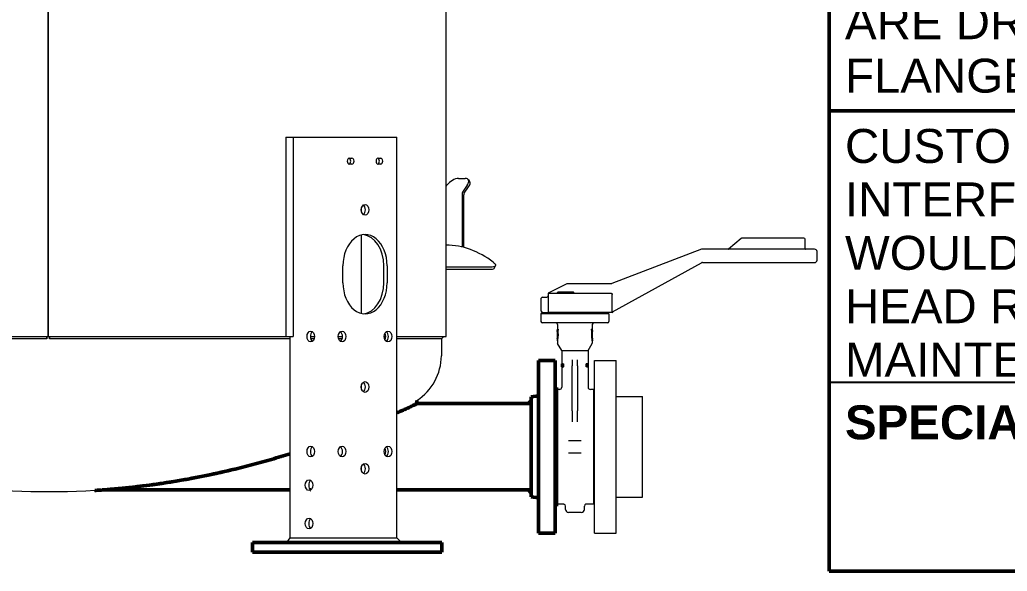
# Model space of a CAD drawing. Header units: inches. Extents: x 17 to 469, y 7 to 301.
# Drawn here: x 358.5 to 410, y 38.5 to 67.3 of the extents above; entities that cross this region are included whole.
import ezdxf
from ezdxf.enums import TextEntityAlignment as Align

# ---------------------------------------------------------------- set-up
doc = ezdxf.new("R2010")
doc.units = ezdxf.units.IN
doc.header["$LTSCALE"] = 14
doc.header["$MEASUREMENT"] = 0
doc.layers.get('0').update_dxf_attribs({"lineweight": 25})
for name, color, linetype, lineweight in [('Dimension (ANSI)', 7, 'Continuous', 25), ('Sketch Geometry (ANSI)', 7, 'Continuous', 25), ('Sketch Geometry(MEMCOR)', 7, 'Continuous', 50), ('Symbols(MEMCOR)', 7, 'Continuous', 25), ('Visible (ANSI)', 7, 'Continuous', 50)]:
    doc.layers.add(name, color=color, linetype=linetype, lineweight=lineweight)
doc.styles.add('MEMCOR', font='arial.ttf')
doc.styles.add('MEMCOR Medium', font='arial.ttf')
doc.styles.get("Standard").update_dxf_attribs({"font": 'arial.ttf'})
doc.dimstyles.new('Default (ANSI)', dxfattribs={"dimscale": 14, "dimtxt": 0.15, "dimasz": 0.098425, "dimexe": 0.125, "dimexo": 0.0625, "dimgap": 0.031496, "dimtad": 0, "dimtih": 1, "dimtoh": 1, "dimdec": 4, "dimrnd": 1e-08, "dimzin": 3, "dimdsep": 46, "dimlunit": 5, "dimtxsty": 'MEMCOR Medium', "dimcen": 0.09, "dimdle": 0.393701, "dimclrd": 256, "dimclre": 256, "dimclrt": 256, "dimadec": 0, "dimazin": 1, "dimtfac": 0.8, "dimtofl": 0, "dimtmove": 0, "dimatfit": 3, "dimfxl": 1, "dimfrac": 1, "dimtolj": 1, "dimtzin": 4, "dimlwd": -1, "dimlwe": -1, "dimarcsym": 0})

# ---------------------------------------------------------------- blocks, each defined once
blk = doc.blocks.new('NOTES')
at = {"layer": 'Sketch Geometry (ANSI)'}
blk.add_line((-2.075, -1.21), (2.075, -1.21), dxfattribs=at)
at = {"layer": 'Sketch Geometry(MEMCOR)'}
for p, q in [((-2.075, -1.85), (-2.075, 1.85)), ((-2.075, -0.29), (2.075, -0.29)), ((2.075, -1.85), (-2.075, -1.85))]:
    blk.add_line(p, q, dxfattribs=at)
at = {"layer": 'Symbols(MEMCOR)', "color": 7, "char_height": 0.114972, "attachment_point": 1, "line_spacing_factor": 0.944221, "style": 'MEMCOR'}
for s, insert, width in [('\\fArial|b0|i0;INFLUENT, EFFLUENT, & DRAIN CONNECTIONS ARE DRILLED FOR METRIC AND IMPERIAL FLANGE BOLT PATTERNS', (-2.0218, 0.248), 3.923818), ('\\fArial|b0|i0;CUSTOMER IS TO CONFIRM THERE ARE NO INTERFERENCES IN THE FILTER ROOM THAT WOULD INHIBIT THE ROTATIONAL SWING OF THE HEAD REQUIRED FOR GENERAL FILTER MAINTENANCE', (-2.0218, -0.352), 4.083133)]:
    blk.add_mtext(s, dxfattribs=dict(at, insert=insert, width=width))
at = {"layer": 'Symbols(MEMCOR)', "color": 7, "insert": (-2.0218, -1.288), "char_height": 0.114972, "attachment_point": 1, "style": 'MEMCOR'}
blk.add_mtext('\\fArial|b1|i0;{\\H0.1150;SPECIAL NOTES:}', dxfattribs=at)
at = {"layer": 'Symbols(MEMCOR)', "color": 7, "lineweight": 30, "flags": 63}
for tag, p in [('@Special_Notes', (-2.0218, -1.4827)), ('@Special_Notes1', (-2.0218, -1.6773))]:
    blk.add_attdef(tag, text='', height=0.115, dxfattribs=at).set_placement(p, align=Align.TOP_LEFT)
blk = doc.blocks.new('*D28')
at = {"layer": 'Defpoints', "color": 0, "transparency": 16777216}
for p in [(297.357, 132.024), (359.397, 132.024), (339.738, 39.509)]:
    blk.add_point(p, dxfattribs=at)
at = {"layer": 'Dimension (ANSI)', "transparency": 16777216}
for p, q in [((358.522, 132.024), (295.607, 132.024)), ((297.357, 130.646), (297.357, 97.371)), ((297.357, 40.887), (297.357, 83.053)), ((338.863, 39.509), (295.607, 39.509))]:
    blk.add_line(p, q, dxfattribs=at)
for points in [[(297.127, 130.646), (297.587, 130.646), (297.357, 132.024)], [(297.127, 40.887), (297.587, 40.887), (297.357, 39.509)]]:
    blk.add_solid(points, dxfattribs=at)
at = {"layer": 'Dimension (ANSI)', "transparency": 16777216, "char_height": 2.1, "attachment_point": 5, "style": 'MEMCOR Medium'}
for s, insert in [('\\A1; \\fArial|b0|i0;92{\\H0.8x;\\S1#2;} in', (297.357, 92.358)), ('\\A1;[2349.9 mm]{\\P\\fArial|b0|i0;SHIPPING HEIGHT\\P\\fArial|b0|i0;REF.}', (297.357, 85.199))]:
    blk.add_mtext(s, dxfattribs=dict(at, insert=insert))

msp = doc.modelspace()

# ---------------------------------------------------------------- linework, layer by layer
at = {"layer": 'Visible (ANSI)', "linetype": 'Continuous', "lineweight": 18}
for p, q in [((359.970446, 115.759211), (359.970446, 50.759211)), ((359.970451, 50.759211), (359.970451, 115.759211)), ((359.974062, 115.759211), (359.974062, 50.759211)), ((359.974067, 50.759211), (359.974067, 115.759211)), ((380.722718, 50.759211), (380.722718, 103.009211)), ((372.371526, 61.159211), (372.747859, 61.159211)), ((372.371526, 61.159211), (372.371526, 50.759211)), ((372.747859, 61.159211), (374.062066, 61.159211)), ((372.747859, 61.159211), (372.747859, 50.759211)), ((374.062066, 61.159211), (375.037874, 61.159211)), ((375.037874, 61.159211), (377.951153, 61.159211)), ((377.951153, 61.159211), (378.15325, 61.159211)), ((378.15325, 40.259211), (378.15325, 61.159211)), ((375.677805, 60.064211), (375.812155, 60.064211)), ((375.812155, 59.754211), (375.677805, 59.754211)), ((377.176872, 60.064211), (377.311222, 60.064211)), ((377.311222, 59.754211), (377.176872, 59.754211)), ((381.369548, 59.00584), (381.723101, 59.00584)), ((381.88135, 58.940961), (381.94635, 58.849038)), ((380.722718, 58.591085), (380.765995, 58.652286)), ((381.826655, 58.652286), (381.603411, 58.336572)), ((381.668411, 58.244649), (381.891655, 58.560362)), ((381.549564, 58.152725), (381.549564, 55.456238)), ((381.641487, 55.456238), (381.641487, 58.152725)), ((376.306379, 57.28197), (376.306379, 57.456452)), ((376.306379, 51.961072), (376.306379, 56.05735)), ((396.104408, 55.878048), (395.441455, 55.321765)), ((399.375879, 55.892085), (396.142975, 55.892085)), ((399.435879, 55.337085), (399.435879, 55.832085)), ((394.039382, 55.308896), (389.357375, 53.525274)), ((399.935879, 55.317085), (394.083882, 55.317085)), ((400.060879, 54.742085), (400.060879, 55.192085)), ((389.388741, 52.046174), (394.032737, 54.6016)), ((394.092999, 54.617085), (399.935879, 54.617085)), ((375.341929, 53.569211), (375.341929, 54.449211)), ((377.470321, 53.569211), (377.470321, 54.449211)), ((377.647098, 54.449211), (377.647098, 53.569211)), ((383.130638, 54.386427), (380.722718, 54.386427)), ((380.722718, 54.276528), (383.081534, 54.276528)), ((383.23879, 54.338831), (383.2879, 54.448744)), ((386.073674, 53.035983), (386.062369, 53.030331)), ((386.093393, 53.045843), (386.073674, 53.035983)), ((386.107433, 53.052863), (386.093393, 53.045843)), ((386.979079, 53.488685), (386.107433, 53.052863)), ((386.534331, 53.027085), (386.534331, 53.057085)), ((386.858327, 53.067085), (386.544331, 53.067085)), ((386.865503, 53.067085), (386.858327, 53.067085)), ((387.204436, 53.067085), (386.865503, 53.067085)), ((386.868327, 53.027085), (386.868327, 53.057085)), ((387.009485, 53.503889), (386.979079, 53.488685)), ((389.312875, 53.517085), (387.065387, 53.517085)), ((387.217261, 53.067085), (387.204436, 53.067085)), ((387.367535, 53.067085), (387.217261, 53.067085)), ((387.377535, 53.027085), (387.377535, 53.057085)), ((385.685879, 52.077085), (385.685879, 52.757085)), ((385.745879, 52.817085), (385.975879, 52.817085)), ((386.035879, 52.988883), (386.035879, 52.957085)), ((386.035879, 52.957085), (386.035879, 52.077085)), ((386.095879, 53.017085), (386.116679, 53.017085)), ((386.116679, 53.017085), (389.322966, 53.017085)), ((389.384596, 52.112377), (389.384596, 52.957085)), ((385.743119, 52.017085), (385.664379, 51.938345)), ((385.743119, 52.017085), (386.095879, 52.017085)), ((386.116679, 52.017085), (386.095879, 52.017085)), ((389.375879, 52.017085), (386.116679, 52.017085)), ((389.128638, 52.017085), (389.207379, 51.938345)), ((359.970451, 51.884211), (359.974062, 51.884211)), ((359.970451, 51.759211), (359.974062, 51.759211)), ((389.207379, 51.938345), (385.664379, 51.938345)), ((385.664379, 51.938345), (385.664379, 51.544645)), ((389.207379, 51.938345), (389.207379, 51.544645)), ((389.128638, 51.465904), (385.743119, 51.465904)), ((386.510288, 51.070235), (386.510288, 51.022991)), ((386.510288, 51.070235), (386.521263, 51.070235)), ((386.516187, 51.139526), (386.516187, 51.091889)), ((386.516187, 51.139526), (386.54146, 51.139526)), ((386.522035, 51.091889), (386.516187, 51.091889)), ((386.526582, 50.990187), (386.547029, 50.990187)), ((386.530367, 51.387164), (386.530367, 51.139526)), ((386.54146, 51.091889), (386.531241, 51.091889)), ((386.54146, 51.091889), (386.54146, 51.139526)), ((386.54146, 51.139526), (386.562255, 51.139526)), ((386.54146, 51.091889), (386.562255, 51.091889)), ((386.562255, 51.139526), (386.562255, 51.091889)), ((388.330297, 51.139526), (388.309502, 51.139526)), ((388.309502, 51.091889), (388.309502, 51.139526)), ((388.330297, 51.091889), (388.309502, 51.091889)), ((388.324728, 50.990187), (388.345175, 50.990187)), ((388.330297, 51.139526), (388.35557, 51.139526)), ((388.330297, 51.139526), (388.330297, 51.091889)), ((388.340516, 51.091889), (388.330297, 51.091889)), ((388.34139, 51.387164), (388.34139, 51.139526)), ((388.35557, 51.091889), (388.349722, 51.091889)), ((388.361469, 51.070235), (388.350494, 51.070235)), ((388.35557, 51.091889), (388.35557, 51.139526)), ((388.361469, 51.070235), (388.361469, 51.022991)), ((359.905404, 50.634211), (347.350444, 50.634211)), ((347.572987, 50.759211), (359.970446, 50.759211)), ((359.905404, 50.634211), (359.904996, 50.759211)), ((359.905404, 50.759211), (359.905404, 50.634211)), ((359.970451, 50.759211), (359.970446, 50.759211)), ((359.974062, 50.759211), (359.974067, 50.759211)), ((359.974067, 50.759211), (372.371526, 50.759211)), ((360.039517, 50.759211), (360.039109, 50.634211)), ((360.039109, 50.634211), (360.039109, 50.759211)), ((372.594069, 50.634211), (360.039109, 50.634211)), ((372.371526, 50.759211), (372.747859, 50.759211)), ((372.594069, 40.259211), (372.594069, 50.759211)), ((373.644873, 50.759211), (373.864076, 50.759211)), ((373.843252, 50.634211), (373.665698, 50.634211)), ((375.100099, 50.759211), (375.319302, 50.759211)), ((375.298477, 50.634211), (375.120924, 50.634211)), ((377.492948, 50.759211), (377.576387, 50.759211)), ((377.555562, 50.634211), (377.513773, 50.634211)), ((378.15325, 50.759211), (380.722718, 50.759211)), ((380.472256, 50.634211), (378.15325, 50.634211)), ((380.472256, 50.634211), (380.597256, 50.759211)), ((380.472256, 50.634211), (380.472256, 49.759211)), ((386.510288, 50.663936), (386.510288, 50.616692)), ((386.510288, 50.616692), (386.511149, 50.616692)), ((386.510288, 50.58677), (386.510882, 50.58677)), ((386.510288, 50.58677), (386.510288, 50.539133)), ((386.513035, 50.539133), (386.510288, 50.539133)), ((386.513035, 50.539133), (386.533175, 50.539133)), ((386.535182, 50.636756), (386.514998, 50.636756)), ((386.530367, 50.539133), (386.530367, 50.408187)), ((388.356759, 50.636756), (388.336575, 50.636756)), ((388.358722, 50.539133), (388.338582, 50.539133)), ((388.34139, 50.539133), (388.34139, 50.408187)), ((388.361469, 50.539133), (388.358722, 50.539133)), ((388.361469, 50.616692), (388.360608, 50.616692)), ((388.360875, 50.58677), (388.361469, 50.58677)), ((388.361469, 50.663936), (388.361469, 50.616692)), ((388.361469, 50.58677), (388.361469, 50.539133)), ((386.746902, 50.027862), (386.533004, 50.398344)), ((386.746902, 50.027862), (388.124855, 50.027862)), ((386.746902, 50.027862), (386.746902, 49.33363)), ((388.124855, 50.027862), (388.338753, 50.398344)), ((388.124855, 50.027862), (388.124855, 49.333107)), ((387.298083, 49.540538), (387.298083, 49.233963)), ((387.573674, 49.233963), (387.573674, 49.540538)), ((388.459501, 40.509211), (388.459501, 49.509211)), ((388.459501, 49.509211), (389.584501, 49.509211)), ((389.584501, 40.509211), (389.584501, 49.509211)), ((386.735666, 49.311131), (386.735666, 49.296349)), ((386.737469, 49.296349), (386.735666, 49.296349)), ((386.735666, 49.188171), (386.737469, 49.188171)), ((386.735666, 49.188171), (386.735666, 49.171689)), ((386.743328, 49.171689), (386.735666, 49.171689)), ((386.737469, 49.296349), (386.737469, 49.188171)), ((386.737816, 49.33363), (386.7395, 49.33363)), ((386.7395, 49.188171), (386.7395, 49.33363)), ((386.7395, 49.33363), (386.751387, 49.33363)), ((386.7395, 49.188171), (386.743328, 49.188171)), ((386.743328, 49.171689), (386.743328, 49.188171)), ((386.743328, 49.188171), (386.750702, 49.188171)), ((386.743328, 49.171689), (386.755147, 49.171689)), ((386.746902, 49.171689), (386.746902, 48.119448)), ((386.751387, 49.33363), (386.751387, 49.32112)), ((386.760155, 49.336377), (386.772412, 49.336377)), ((386.760155, 49.168288), (386.772412, 49.168288)), ((386.805853, 49.336377), (386.819018, 49.336377)), ((386.805853, 49.168288), (386.819018, 49.168288)), ((387.298083, 48.085407), (387.298083, 49.233963)), ((387.573674, 49.233963), (387.573674, 48.085407)), ((388.030612, 49.171689), (388.030612, 49.333107)), ((388.044256, 49.333107), (388.030612, 49.333107)), ((388.044256, 49.171689), (388.030612, 49.171689)), ((388.044256, 49.333107), (388.063845, 49.333107)), ((388.044256, 49.333107), (388.044256, 49.171689)), ((388.064039, 49.171689), (388.044256, 49.171689)), ((388.056028, 49.190264), (388.056028, 49.314532)), ((388.064362, 49.314532), (388.056028, 49.314532)), ((388.056028, 49.190264), (388.064362, 49.190264)), ((388.084461, 49.20099), (388.071681, 49.20099)), ((388.096012, 49.302984), (388.096012, 49.333107)), ((388.10833, 49.333107), (388.096012, 49.333107)), ((388.096012, 49.171689), (388.096012, 49.20271)), ((388.10833, 49.171689), (388.096012, 49.171689)), ((388.10833, 49.333107), (388.11653, 49.333107)), ((388.10833, 49.333107), (388.10833, 49.171689)), ((388.11388, 49.171689), (388.10833, 49.171689)), ((388.11388, 49.171689), (388.11388, 49.310869)), ((388.128629, 49.171689), (388.116679, 49.171689)), ((388.117297, 49.326891), (388.117297, 49.333107)), ((388.129237, 49.333107), (388.117297, 49.333107)), ((388.133941, 49.33363), (388.124855, 49.33363)), ((388.124855, 49.171689), (388.124855, 48.119448)), ((388.13188, 49.171689), (388.128629, 49.171689)), ((388.129237, 49.333107), (388.13188, 49.333107)), ((388.129237, 49.333107), (388.129237, 49.205307)), ((388.13188, 49.171689), (388.13188, 49.333107)), ((388.136091, 49.311131), (388.13188, 49.311131)), ((388.136091, 49.296349), (388.13188, 49.296349)), ((388.136091, 49.188171), (388.13188, 49.188171)), ((388.136091, 49.171689), (388.13188, 49.171689)), ((388.134288, 49.296349), (388.134288, 49.188171)), ((388.136091, 49.311131), (388.136091, 49.296349)), ((388.136091, 49.188171), (388.136091, 49.171689)), ((376.306379, 48.04097), (376.306379, 48.215452)), ((386.628792, 48.001337), (386.472256, 48.001337)), ((387.298083, 46.882768), (387.298083, 48.085407)), ((387.573674, 48.085407), (387.573674, 46.882768)), ((388.42013, 48.001337), (388.242965, 48.001337)), ((388.42013, 42.017085), (388.42013, 48.001337)), ((388.459501, 47.961967), (388.42013, 48.001337)), ((384.912256, 47.259211), (385.162256, 47.509211)), ((389.584501, 47.634211), (390.959501, 47.634211)), ((390.959501, 42.384211), (390.959501, 47.634211)), ((384.912256, 47.259211), (385.162256, 47.259211)), ((387.298083, 46.882768), (387.298083, 46.666309)), ((387.573674, 46.666309), (387.573674, 46.882768)), ((387.298083, 46.666309), (387.298083, 46.311641)), ((387.573674, 46.311641), (387.573674, 46.666309)), ((387.767885, 45.324172), (387.103873, 45.324172)), ((387.103873, 44.694251), (387.767885, 44.694251)), ((376.306379, 43.77797), (376.306379, 43.952452)), ((385.162256, 42.509211), (384.912256, 42.759211)), ((385.162256, 42.759211), (384.912256, 42.759211)), ((389.584501, 42.384211), (390.959501, 42.384211)), ((386.867695, 42.017085), (386.472256, 42.017085)), ((386.943753, 41.741692), (386.943753, 41.912282)), ((387.928004, 41.741692), (387.928004, 41.912282)), ((388.42013, 42.017085), (388.004062, 42.017085)), ((388.459501, 42.056456), (388.42013, 42.017085)), ((387.770524, 41.584211), (387.101233, 41.584211)), ((372.417292, 40.009211), (372.594069, 40.259211)), ((372.594069, 40.259211), (374.062066, 40.259211)), ((374.062066, 40.259211), (375.037874, 40.259211)), ((375.037874, 40.259211), (377.951153, 40.259211)), ((377.951153, 40.259211), (378.15325, 40.259211)), ((378.15325, 40.259211), (378.40325, 40.009211)), ((388.459501, 40.509211), (389.584501, 40.509211))]:
    msp.add_line(p, q, dxfattribs=at)
at = {"layer": 'Visible (ANSI)'}
for p, q in [((385.532256, 49.509211), (385.532256, 40.509211)), ((386.412256, 49.509211), (385.532256, 49.509211)), ((386.412256, 49.509211), (386.412256, 40.509211)), ((386.472256, 48.104211), (386.412256, 48.104211)), ((386.472256, 48.104211), (386.472256, 41.914211)), ((379.198145, 47.427856), (379.198145, 47.259211)), ((385.162256, 47.618781), (385.532256, 47.664211)), ((385.162256, 47.618781), (385.162256, 42.399642)), ((379.198145, 47.259211), (385.162256, 47.259211)), ((362.411751, 42.741298), (362.411751, 42.732031)), ((372.594069, 42.759211), (362.815134, 42.759211)), ((373.670802, 42.759211), (373.658455, 42.759211)), ((385.162256, 42.759211), (378.15325, 42.759211)), ((385.162256, 42.399642), (385.532256, 42.354211)), ((386.472256, 41.914211), (386.412256, 41.914211)), ((386.412256, 40.509211), (385.532256, 40.509211)), ((370.633154, 40.009211), (370.926048, 40.009211)), ((370.633154, 40.009211), (370.633154, 39.509211)), ((373.047368, 40.009211), (370.926048, 40.009211)), ((373.047368, 40.009211), (374.461582, 40.009211)), ((380.203289, 40.009211), (374.461582, 40.009211)), ((380.203289, 40.009211), (380.496182, 40.009211)), ((380.496182, 40.009211), (380.496182, 39.509211)), ((370.926048, 39.509211), (370.633154, 39.509211)), ((373.047368, 39.509211), (370.926048, 39.509211)), ((374.461582, 39.509211), (373.047368, 39.509211)), ((380.203289, 39.509211), (374.461582, 39.509211)), ((380.496182, 39.509211), (380.203289, 39.509211))]:
    msp.add_line(p, q, dxfattribs=at)
at = {"layer": 'Visible (ANSI)', "linetype": 'Continuous', "lineweight": 18}
for centre, radius, start, end in [((396.142975, 55.832085), 0.06, 90, 130), ((399.375879, 55.832085), 0.06, 0, 90), ((394.083882, 55.192085), 0.125, 90, 110.854458), ((395.428599, 55.337085), 0.02, 270, 310), ((399.455879, 55.337085), 0.02, 180, 270), ((399.935879, 55.192085), 0.125, 0, 90), ((394.092999, 54.492085), 0.125, 90, 118.8224298), ((399.935879, 54.742085), 0.125, 270, 0), ((386.544331, 53.057085), 0.01, 90, 180), ((386.858327, 53.057085), 0.01, 0, 90), ((387.065387, 53.392085), 0.125, 90, 116.5650512), ((387.367535, 53.057085), 0.01, 0, 90), ((389.312875, 53.642085), 0.125, 270, 290.854458), ((385.745879, 52.757085), 0.06, 90, 180), ((385.975879, 52.877085), 0.06, 270, 0), ((386.095879, 52.957085), 0.06, 90, 180), ((386.524331, 53.027085), 0.01, 270, 0), ((386.878327, 53.027085), 0.01, 180, 270), ((387.387535, 53.027085), 0.01, 180, 270), ((385.745879, 52.077085), 0.06, 180, 270), ((386.095879, 52.077085), 0.06, 180, 270), ((389.375879, 52.077085), 0.06, 270, 355.1309829), ((385.743119, 51.544645), 0.07874, 180, 270), ((389.128638, 51.544645), 0.07874, 270, 0), ((386.451627, 51.387164), 0.07874, 0, 90), ((388.42013, 51.387164), 0.07874, 90, 180), ((386.550052, 50.408187), 0.019685, 180, 210), ((388.321705, 50.408187), 0.019685, 330, 0), ((377.702256, 49.759211), 2.77, 302.6858143, 0), ((386.628792, 48.119448), 0.11811, 270, 0), ((388.242965, 48.119448), 0.11811, 180, 270), ((359.972256, 83.982649), 41.313437, 252.2109411, 273.3851958), ((386.833516, 41.912282), 0.110236, 0, 71.9378969), ((387.101233, 41.741692), 0.15748, 180, 270), ((387.770524, 41.741692), 0.15748, 270, 0), ((388.038241, 41.912282), 0.110236, 108.0621031, 180)]:
    msp.add_arc(centre, radius, start, end, dxfattribs=at)
for centre, major_axis, ratio, start_param, end_param in [((375.677805, 59.909211), (0, -0.155), 0.707106781, 3.141592654, 6.283185307), ((375.635379, 59.909211), (0, -0.155), 0.707106781, 0.194777643, 2.946815011), ((375.812155, 59.909211), (0, 0.155), 0.707106781, 3.141592654, 6.283185307), ((377.176872, 59.909211), (0, -0.155), 0.707106781, 3.141592654, 6.283185307), ((377.134445, 59.909211), (0, -0.155), 0.707106781, 0.194777643, 2.946815011), ((377.311222, 59.909211), (0, 0.155), 0.707106781, 3.141592654, 6.283185307), ((381.119548, 58.652286), (0.408248, 0.288675), 0.5, 0.615479709, 2.186276035), ((381.473101, 58.652286), (0.408248, 0.288675), 0.5, 5.327868689, 6.898665016), ((381.538101, 58.560362), (0.408248, 0.288675), 0.5, 5.327868689, 6.283185307), ((381.733411, 58.152725), (0, 0.26), 0.707106781, 0.785398163, 1.570796327), ((381.733411, 58.152725), (0, -0.13), 0.707106781, 3.926990817, 4.71238898), ((376.317737, 57.369211), (0, 0.28), 0.707106781, 3.604362771, 5.820415189), ((376.494514, 54.449211), (0, 1.63), 0.707106781, 4.71238898, 7.853981634), ((376.317737, 54.449211), (0, 1.63), 0.707106781, 4.71238898, 6.206422826), ((380.700385, 48.156038), (0, 7.37), 0.707106781, 5.787544151, 6.278899705), ((381.45764, 55.456238), (0, 0.13), 0.707106781, 4.493796303, 4.71238898), ((381.45764, 55.456238), (0, -0.26), 0.707106781, 1.375468286, 1.570796327), ((376.494514, 53.569211), (0, -1.63), 0.707106781, 4.71238898, 7.853981634), ((376.317737, 53.569211), (0, -1.63), 0.707106781, 0.076762481, 1.570796327), ((373.842863, 50.759211), (0, -0.28), 0.707106781, 3.604362771, 5.820415189), ((375.121312, 50.759211), (0, 0.28), 0.707106781, 3.604362771, 5.820415189), ((377.514161, 50.759211), (0, 0.28), 0.707106781, 3.604362771, 5.820415189), ((387.435879, 50.439615), (0, 4.107169), 0.225359733, 1.439784722, 1.514252692), ((387.435879, 50.439615), (0, 4.107169), 0.225359733, 1.411307558, 1.427164649), ((387.435879, 50.222928), (0, 4.107169), 0.225359733, 1.357613543, 1.38288267), ((387.435879, 50.222928), (0, 4.018073), 0.225359733, 1.352810995, 1.378664437), ((387.435879, 50.222928), (0, 4.018073), 0.225359733, 4.90452087, 4.930374312), ((387.435879, 50.222928), (0, -4.107169), 0.225359733, 1.758709983, 1.78397911), ((387.435879, 50.439615), (0, -4.107169), 0.225359733, 1.714428005, 1.730285096), ((387.435879, 50.439615), (0, -4.107169), 0.225359733, 1.627339961, 1.701807931), ((377.378397, 50.759211), (0, -0.28), 0.707106781, 0.909644844, 2.23194781), ((387.435879, 50.439615), (0, 4.107169), 0.225359733, 1.526769784, 1.534959662), ((387.435879, 50.222928), (0, 4.107169), 0.225359733, 1.469867522, 1.493731553), ((387.435879, 50.222928), (0, 4.107169), 0.225359733, 1.398441887, 1.454469301), ((387.435879, 50.222928), (0, 4.018073), 0.225359733, 1.467621648, 1.49201922), ((387.435879, 50.222928), (0, 4.018073), 0.225359733, 4.791166087, 4.815563659), ((387.435879, 50.222928), (0, -4.107169), 0.225359733, 1.687123352, 1.743150767), ((387.435879, 50.222928), (0, -4.107169), 0.225359733, 1.647861101, 1.671725131), ((387.435879, 50.439615), (0, -4.107169), 0.225359733, 1.606632991, 1.61482287), ((387.435879, 48.965462), (0, -1.365637), 0.513157895, 1.722387859, 1.826501132), ((387.435879, 48.965462), (0, 1.342621), 0.513157895, 4.866599842, 4.891116357), ((387.435879, 49.005244), (0, -1.377604), 0.508700102, 1.716536886, 1.811096977), ((376.317737, 48.128211), (0, 0.28), 0.707106781, 3.604362771, 5.820415189), ((373.842863, 44.759211), (0, -0.28), 0.707106781, 3.604362771, 5.820415189), ((375.121312, 44.759211), (0, 0.28), 0.707106781, 3.604362771, 5.820415189), ((377.378397, 44.759211), (0, -0.28), 0.707106781, 0.909644844, 2.23194781), ((377.514161, 44.759211), (0, 0.28), 0.707106781, 3.604362771, 5.820415189), ((376.317737, 43.865211), (0, 0.28), 0.707106781, 3.604362771, 5.820415189), ((373.753017, 43.005211), (0, -0.28), 0.707106781, 3.604362771, 5.820415189), ((373.753017, 41.005211), (0, -0.28), 0.707106781, 3.604362771, 5.820415189)]:
    msp.add_ellipse(centre, major_axis=major_axis, ratio=ratio, start_param=start_param, end_param=end_param, dxfattribs=at)
for centre, major_axis in [((376.494514, 57.369211), (0, -0.28)), ((373.666086, 50.759211), (0, 0.28)), ((375.298089, 50.759211), (0, -0.28)), ((377.690938, 50.759211), (0, -0.28)), ((376.494514, 48.128211), (0, -0.28)), ((373.666086, 44.759211), (0, 0.28)), ((375.298089, 44.759211), (0, -0.28)), ((377.690938, 44.759211), (0, -0.28)), ((376.494514, 43.865211), (0, -0.28)), ((373.57624, 43.005211), (0, -0.28)), ((373.57624, 41.005211), (0, -0.28))]:
    msp.add_ellipse(centre, major_axis=major_axis, ratio=0.707106781, dxfattribs=at)
for points, knots in [([(383.178893, 54.639161), (383.217982, 54.609274), (383.25053, 54.576612), (383.290068, 54.515162), (383.297072, 54.486413), (383.288027, 54.440459), (383.271403, 54.420193), (383.214897, 54.393158), (383.175032, 54.386427), (383.130638, 54.386427)], [5.751172896, 5.751172896, 5.751172896, 5.751172896, 6.230027309, 6.230027309, 6.708881722, 6.708881722, 7.187288544, 7.187288544, 7.665695365, 7.665695365, 7.665695365, 7.665695365]), ([(383.081534, 54.276528), (383.125928, 54.276528), (383.165794, 54.28326), (383.216111, 54.307332), (383.231082, 54.322002), (383.238731, 54.338855)], [7.666112893, 7.666112893, 7.666112893, 7.666112893, 8.1445202479, 8.1445202479, 8.5181613892, 8.5181613892, 8.5181613892, 8.5181613892]), ([(386.048199, 53.020744), (386.043179, 53.015967), (386.040505, 53.011152), (386.037945, 53.00513), (386.037171, 53.00264), (386.036141, 52.997548), (386.035881, 52.994966), (386.035879, 52.992364)], [0, 0, 0, 0, 0.0554026382, 0.0554026382, 0.091701074, 0.091701074, 0.1274278989, 0.1274278989, 0.1274278989, 0.1274278989]), ([(386.062367, 53.03033), (386.062292, 53.030292), (386.062217, 53.030254), (386.058818, 53.028544), (386.053344, 53.025638), (386.048199, 53.020744)], [-0.00064885071, -0.00064885071, -0.00064885071, -0.00064885071, 0, 0, 0.02871512002, 0.02871512002, 0.02871512002, 0.02871512002]), ([(389.322966, 53.017085), (389.330643, 53.017085), (389.339685, 53.015324), (389.353798, 53.009568), (389.361393, 53.004595), (389.372087, 52.994069), (389.377115, 52.98669), (389.382845, 52.973063), (389.384596, 52.964428), (389.384596, 52.957085)], [0.6867161973, 0.6867161973, 0.6867161973, 0.6867161973, 0.7452113325, 0.7452113325, 0.8028585154, 0.8028585154, 0.8595568244, 0.8595568244, 0.9155047418, 0.9155047418, 0.9155047418, 0.9155047418]), ([(389.386698, 52.077085), (389.386266, 52.08032), (389.385894, 52.083781), (389.38491, 52.095457), (389.384596, 52.10423), (389.384596, 52.112377)], [0.40630894374, 0.40630894374, 0.40630894374, 0.40630894374, 0.43386006597, 0.43386006597, 0.49593751125, 0.49593751125, 0.49593751125, 0.49593751125]), ([(389.388741, 52.046174), (389.38796, 52.045738), (389.3874, 52.045625), (389.386323, 52.045863), (389.386066, 52.046637), (389.386021, 52.050128), (389.386695, 52.053905), (389.387514, 52.063676), (389.387645, 52.069999), (389.386698, 52.077085)], [-2.5228002493, -2.5228002493, -2.5228002493, -2.5228002493, -2.493582986, -2.493582986, -2.4433706275, -2.4433706275, -2.3553185183, -2.3553185183, -2.2602426924, -2.2602426924, -2.2602426924, -2.2602426924]), ([(386.519819, 51.027508), (386.517802, 51.03755), (386.515909, 51.046183), (386.511746, 51.064496), (386.510288, 51.070235), (386.510288, 51.070235)], [0.5273866109, 0.5273866109, 0.5273866109, 0.5273866109, 0.6538045606, 0.6538045606, 0.8717207208, 0.8717207208, 0.8717207208, 0.8717207208]), ([(386.510288, 51.022991), (386.510288, 51.022991), (386.5112, 51.018462), (386.514293, 51.001246), (386.516268, 50.989663), (386.51822, 50.976164)], [2.0668736377, 2.0668736377, 2.0668736377, 2.0668736377, 2.2391088485, 2.2391088485, 2.3902379865, 2.3902379865, 2.3902379865, 2.3902379865]), ([(386.514998, 50.636756), (386.517576, 50.648238), (386.521022, 50.664568), (386.527814, 50.703181), (386.531603, 50.728603), (386.536988, 50.784437), (386.538498, 50.814862), (386.538498, 50.843463), (386.538498, 50.872065), (386.536988, 50.902489), (386.532182, 50.952327), (386.529394, 50.972758), (386.526582, 50.990187)], [-0.637258242, -0.637258242, -0.637258242, -0.637258242, -0.4358884, -0.4358884, -0.2179442, -0.2179442, 0, 0, 0, 0.2179442, 0.2179442, 0.389071682, 0.389071682, 0.389071682, 0.389071682]), ([(386.547029, 50.990187), (386.549905, 50.972761), (386.552757, 50.952333), (386.557676, 50.902498), (386.559222, 50.872071), (386.559222, 50.843463), (386.559222, 50.814856), (386.557676, 50.784429), (386.552165, 50.728596), (386.548288, 50.703178), (386.541341, 50.664569), (386.537817, 50.648238), (386.535182, 50.636756)], [-0.389147007, -0.389147007, -0.389147007, -0.389147007, -0.217989881, -0.217989881, 0, 0, 0, 0.217989881, 0.217989881, 0.435979763, 0.435979763, 0.637408265, 0.637408265, 0.637408265, 0.637408265]), ([(388.336575, 50.636756), (388.33394, 50.648238), (388.330416, 50.664569), (388.323469, 50.703178), (388.319592, 50.728596), (388.314081, 50.784429), (388.312535, 50.814856), (388.312535, 50.872071), (388.314081, 50.902498), (388.319, 50.952333), (388.321852, 50.972761), (388.324728, 50.990187)], [1.106387994, 1.106387994, 1.106387994, 1.106387994, 1.307816496, 1.307816496, 1.525806378, 1.525806378, 1.743796259, 1.743796259, 1.961786141, 1.961786141, 2.132943266, 2.132943266, 2.132943266, 2.132943266]), ([(388.345175, 50.990187), (388.342363, 50.972758), (388.339575, 50.952327), (388.334769, 50.902489), (388.333259, 50.872065), (388.333259, 50.814862), (388.334769, 50.784437), (388.340154, 50.728603), (388.343943, 50.703181), (388.350735, 50.664568), (388.354182, 50.648238), (388.356759, 50.636756)], [1.35436976, 1.35436976, 1.35436976, 1.35436976, 1.525497241, 1.525497241, 1.743441442, 1.743441442, 1.961385642, 1.961385642, 2.179329842, 2.179329842, 2.380699684, 2.380699684, 2.380699684, 2.380699684]), ([(388.361469, 51.070235), (388.361469, 51.070235), (388.360011, 51.064496), (388.355848, 51.046183), (388.353955, 51.03755), (388.351938, 51.027508)], [0.8717207208, 0.8717207208, 0.8717207208, 0.8717207208, 1.089636881, 1.089636881, 1.2160548307, 1.2160548307, 1.2160548307, 1.2160548307]), ([(388.353537, 50.976164), (388.355489, 50.989663), (388.357464, 51.001246), (388.360557, 51.018462), (388.361469, 51.022991), (388.361469, 51.022991)], [1.7435092888, 1.7435092888, 1.7435092888, 1.7435092888, 1.8946384268, 1.8946384268, 2.0668736377, 2.0668736377, 2.0668736377, 2.0668736377]), ([(386.524002, 50.927317), (386.524452, 50.922416), (386.524876, 50.917381), (386.526934, 50.890138), (386.527865, 50.866068), (386.527865, 50.843463), (386.527865, 50.820859), (386.526934, 50.796789), (386.523594, 50.752575), (386.521237, 50.732426), (386.51821, 50.71056), (386.517364, 50.704871), (386.516543, 50.699626)], [-0.2122552948, -0.2122552948, -0.2122552948, -0.2122552948, -0.1722437288, -0.1722437288, 0, 0, 0, 0.1722437288, 0.1722437288, 0.3444874576, 0.3444874576, 0.4090070723, 0.4090070723, 0.4090070723, 0.4090070723]), ([(388.355214, 50.699626), (388.354393, 50.704871), (388.353547, 50.71056), (388.35052, 50.732426), (388.348163, 50.752575), (388.344823, 50.796789), (388.343892, 50.820859), (388.343892, 50.866068), (388.344823, 50.890138), (388.346881, 50.917381), (388.347305, 50.922416), (388.347755, 50.927317)], [0.9689086862, 0.9689086862, 0.9689086862, 0.9689086862, 1.0334283008, 1.0334283008, 1.2056720296, 1.2056720296, 1.3779157584, 1.3779157584, 1.5501594872, 1.5501594872, 1.5901710532, 1.5901710532, 1.5901710532, 1.5901710532]), ([(386.737816, 49.33363), (386.737801, 49.331532), (386.737773, 49.329412), (386.737688, 49.325607), (386.737633, 49.323872), (386.737481, 49.320433), (386.737379, 49.318802), (386.737184, 49.316641), (386.73703, 49.315169), (386.73643, 49.312051), (386.73607, 49.311354), (386.735756, 49.311146), (386.73571, 49.311131), (386.735666, 49.311131)], [-0.2436376975, -0.2436376975, -0.2436376975, -0.2436376975, -0.1880416797, -0.1880416797, -0.1398143028, -0.1398143028, -0.0852719588, -0.0852719588, -0.0529727675, -0.0529727675, -0.008226546, -0.008226546, 0, 0, 0, 0]), ([(386.760155, 49.336377), (386.759027, 49.336377), (386.757932, 49.336011), (386.755965, 49.334331), (386.75509, 49.333115), (386.753155, 49.328959), (386.752228, 49.32566), (386.750569, 49.31672), (386.74988, 49.310686), (386.74848, 49.290625), (386.748148, 49.275606), (386.748044, 49.257847), (386.748036, 49.255054), (386.748036, 49.252267)], [-0.3523898205, -0.3523898205, -0.3523898205, -0.3523898205, -0.306030752, -0.306030752, -0.2639705788, -0.2639705788, -0.204698491, -0.204698491, -0.1353866948, -0.1353866948, -0.0212323229, -0.0212323229, 0, 0, 0, 0]), ([(386.748036, 49.252267), (386.748036, 49.230548), (386.748494, 49.212215), (386.750263, 49.190621), (386.750986, 49.18586), (386.752296, 49.178861), (386.75321, 49.17563), (386.755646, 49.170402), (386.757159, 49.168966), (386.759241, 49.168349), (386.759695, 49.168288), (386.760155, 49.168288)], [-0.1862507739, -0.1862507739, -0.1862507739, -0.1862507739, -0.132345258, -0.132345258, -0.1023876801, -0.1023876801, -0.0616885221, -0.0616885221, -0.0132261353, -0.0132261353, 0, 0, 0, 0]), ([(386.752687, 49.252267), (386.752687, 49.26839), (386.752893, 49.278035), (386.753136, 49.288278), (386.753424, 49.295374), (386.753996, 49.301451)], [-0.07875293078, -0.07875293078, -0.07875293078, -0.07875293078, -0.05001055618, -0.05001055618, 0, 0, 0, 0]), ([(386.753965, 49.203606), (386.753196, 49.2121), (386.753002, 49.220293), (386.752736, 49.232878), (386.752687, 49.243283), (386.752687, 49.252267)], [-0.09576773974, -0.09576773974, -0.09576773974, -0.09576773974, -0.06846173286, -0.06846173286, 0, 0, 0, 0]), ([(386.760155, 49.186209), (386.759584, 49.186209), (386.759017, 49.186374), (386.75799, 49.187136), (386.757523, 49.187685), (386.756744, 49.189099), (386.756075, 49.190502), (386.754749, 49.196425), (386.754294, 49.199904), (386.753965, 49.203606)], [-0.147079807, -0.147079807, -0.147079807, -0.147079807, -0.1020414207, -0.1020414207, -0.0617976261, -0.0617976261, -0.0302386621, -0.0302386621, 0, 0, 0, 0]), ([(386.753996, 49.301451), (386.754189, 49.303485), (386.75442, 49.305466), (386.754955, 49.308989), (386.755249, 49.31055), (386.756211, 49.314453), (386.756839, 49.315795), (386.758207, 49.317955), (386.759172, 49.318456), (386.760155, 49.318456)], [-0.06403997171, -0.06403997171, -0.06403997171, -0.06403997171, -0.05394425071, -0.05394425071, -0.04478939526, -0.04478939526, -0.02827011575, -0.02827011575, 0, 0, 0, 0]), ([(386.776485, 49.252398), (386.776485, 49.27096), (386.775811, 49.290023), (386.772711, 49.313426), (386.771542, 49.31839), (386.769609, 49.32547), (386.768294, 49.328819), (386.765107, 49.334195), (386.763305, 49.335683), (386.761079, 49.336315), (386.760614, 49.336377), (386.760155, 49.336377)], [-0.1889698191, -0.1889698191, -0.1889698191, -0.1889698191, -0.1339112974, -0.1339112974, -0.1045267042, -0.1045267042, -0.062503335, -0.062503335, -0.0131912318, -0.0131912318, 0, 0, 0, 0]), ([(386.760155, 49.318456), (386.761179, 49.318456), (386.76225, 49.317914), (386.763706, 49.315727), (386.764459, 49.314377), (386.766059, 49.308762), (386.766663, 49.305343), (386.767114, 49.301713)], [-0.1255475272, -0.1255475272, -0.1255475272, -0.1255475272, -0.0599544359, -0.0599544359, -0.0299575184, -0.0299575184, 0, 0, 0, 0]), ([(386.760155, 49.168288), (386.76128, 49.168288), (386.762447, 49.168658), (386.764694, 49.170335), (386.765763, 49.171552), (386.768303, 49.175754), (386.769651, 49.179143), (386.772123, 49.188128), (386.773285, 49.194228), (386.775673, 49.214804), (386.776292, 49.229682), (386.776472, 49.247074), (386.776485, 49.249739), (386.776485, 49.252398)], [-0.3634248503, -0.3634248503, -0.3634248503, -0.3634248503, -0.3145663532, -0.3145663532, -0.2698302391, -0.2698302391, -0.2050606542, -0.2050606542, -0.1325877303, -0.1325877303, -0.0202629214, -0.0202629214, 0, 0, 0, 0]), ([(386.767155, 49.203214), (386.766914, 49.201212), (386.766626, 49.199264), (386.76597, 49.195789), (386.765613, 49.194247), (386.764454, 49.190318), (386.763713, 49.188931), (386.762165, 49.186728), (386.761142, 49.186209), (386.760155, 49.186209)], [-0.06453116028, -0.06453116028, -0.06453116028, -0.06453116028, -0.05447320297, -0.05447320297, -0.0453115142, -0.0453115142, -0.02836801517, -0.02836801517, 0, 0, 0, 0]), ([(386.76614, 49.301451), (386.765554, 49.295329), (386.76526, 49.288171), (386.765017, 49.27794), (386.764807, 49.268347), (386.764807, 49.252267)], [0, 0, 0, 0, 0.05038293379, 0.05038293379, 0.07866547071, 0.07866547071, 0.07866547071, 0.07866547071]), ([(386.764807, 49.252267), (386.764807, 49.243287), (386.764858, 49.232889), (386.765129, 49.220296), (386.765325, 49.212101), (386.766109, 49.203606)], [0, 0, 0, 0, 0.06843131381, 0.06843131381, 0.09583080448, 0.09583080448, 0.09583080448, 0.09583080448]), ([(386.767114, 49.301713), (386.76807, 49.294018), (386.768419, 49.285486), (386.768885, 49.271919), (386.768986, 49.261756), (386.768986, 49.252398)], [-0.1037791141, -0.1037791141, -0.1037791141, -0.1037791141, -0.0713100746, -0.0713100746, 0, 0, 0, 0]), ([(386.768986, 49.252398), (386.768986, 49.236919), (386.768717, 49.22782), (386.768323, 49.216577), (386.76791, 49.209336), (386.767155, 49.203214)], [-0.08655479656, -0.08655479656, -0.08655479656, -0.08655479656, -0.05046019149, -0.05046019149, 0, 0, 0, 0]), ([(386.772412, 49.336377), (386.774283, 49.336377), (386.776257, 49.335384), (386.77972, 49.330777), (386.781146, 49.327824), (386.783413, 49.320856), (386.784642, 49.3162), (386.785937, 49.307884), (386.786084, 49.306882), (386.786224, 49.305867)], [0, 0, 0, 0, 0.0528651268, 0.0528651268, 0.0953049376, 0.0953049376, 0.128967502, 0.128967502, 0.1335034558, 0.1335034558, 0.1335034558, 0.1335034558]), ([(386.786299, 49.198789), (386.785419, 49.19233), (386.78442, 49.187579), (386.782261, 49.179653), (386.780916, 49.176208), (386.7783, 49.171761), (386.777151, 49.170434), (386.774782, 49.168669), (386.773575, 49.168288), (386.772412, 49.168288)], [0.1453790968, 0.1453790968, 0.1453790968, 0.1453790968, 0.2117849991, 0.2117849991, 0.2889127826, 0.2889127826, 0.3457410659, 0.3457410659, 0.405337774, 0.405337774, 0.405337774, 0.405337774]), ([(386.805853, 49.336377), (386.803775, 49.336377), (386.801726, 49.335982), (386.798028, 49.334141), (386.796369, 49.332815), (386.792762, 49.328357), (386.791027, 49.324906), (386.788089, 49.316094), (386.786719, 49.310115), (386.784053, 49.289426), (386.783417, 49.274863), (386.783225, 49.257569), (386.783212, 49.254915), (386.783212, 49.252267)], [-0.4011989667, -0.4011989667, -0.4011989667, -0.4011989667, -0.339239024, -0.339239024, -0.2837161923, -0.2837161923, -0.2090197847, -0.2090197847, -0.1318457489, -0.1318457489, -0.0201762994, -0.0201762994, 0, 0, 0, 0]), ([(386.783212, 49.252267), (386.783212, 49.228007), (386.784373, 49.211316), (386.787421, 49.191474), (386.788788, 49.18661), (386.791281, 49.179313), (386.793037, 49.175929), (386.797685, 49.170394), (386.800568, 49.168921), (386.804337, 49.168342), (386.805092, 49.168288), (386.805853, 49.168288)], [-0.1876009733, -0.1876009733, -0.1876009733, -0.1876009733, -0.1408467634, -0.1408467634, -0.1102869608, -0.1102869608, -0.0667390371, -0.0667390371, -0.0132354958, -0.0132354958, 0, 0, 0, 0]), ([(386.792237, 49.252267), (386.792237, 49.267273), (386.79257, 49.277209), (386.793141, 49.289017), (386.79368, 49.295691), (386.794688, 49.301451)], [-0.09091236655, -0.09091236655, -0.09091236655, -0.09091236655, -0.04783937595, -0.04783937595, 0, 0, 0, 0]), ([(386.794631, 49.203606), (386.7932, 49.212096), (386.792831, 49.220295), (386.792331, 49.232876), (386.792237, 49.24328), (386.792237, 49.252267)], [-0.09578850264, -0.09578850264, -0.09578850264, -0.09578850264, -0.06848031695, -0.06848031695, 0, 0, 0, 0]), ([(386.805853, 49.186209), (386.80396, 49.186209), (386.802054, 49.186785), (386.799742, 49.189093), (386.798493, 49.190528), (386.796075, 49.196502), (386.795241, 49.199916), (386.794631, 49.203606)], [-0.1530159493, -0.1530159493, -0.1530159493, -0.1530159493, -0.0638112926, -0.0638112926, -0.0303913037, -0.0303913037, 0, 0, 0, 0]), ([(386.794688, 49.301451), (386.795342, 49.305158), (386.796218, 49.308623), (386.798598, 49.31422), (386.799788, 49.315642), (386.802268, 49.317926), (386.804061, 49.318456), (386.805853, 49.318456)], [-0.06496435333, -0.06496435333, -0.06496435333, -0.06496435333, -0.04796062159, -0.04796062159, -0.03118673124, -0.03118673124, 0, 0, 0, 0]), ([(386.807619, 49.301451), (386.806605, 49.295776), (386.806057, 49.289217), (386.805533, 49.27883), (386.805117, 49.268706), (386.805117, 49.252267)], [0, 0, 0, 0, 0.04715986411, 0.04715986411, 0.07998853602, 0.07998853602, 0.07998853602, 0.07998853602]), ([(386.805117, 49.252267), (386.805117, 49.243291), (386.805213, 49.232906), (386.805723, 49.220303), (386.806099, 49.212099), (386.80756, 49.203606)], [0, 0, 0, 0, 0.06839832145, 0.06839832145, 0.09596155013, 0.09596155013, 0.09596155013, 0.09596155013]), ([(386.833679, 49.252398), (386.833679, 49.27019), (386.832668, 49.288398), (386.828558, 49.308529), (386.827009, 49.314581), (386.822694, 49.324639), (386.820398, 49.328269), (386.814706, 49.334135), (386.811402, 49.335718), (386.807379, 49.336323), (386.806613, 49.336377), (386.805853, 49.336377)], [-0.3293772198, -0.3293772198, -0.3293772198, -0.3293772198, -0.1710490699, -0.1710490699, -0.1155488139, -0.1155488139, -0.0691011635, -0.0691011635, -0.0132218312, -0.0132218312, 0, 0, 0, 0]), ([(386.805853, 49.318456), (386.807628, 49.318456), (386.809475, 49.317936), (386.81202, 49.315796), (386.813378, 49.314418), (386.816147, 49.308731), (386.817171, 49.305363), (386.817946, 49.301713)], [-0.1300880013, -0.1300880013, -0.1300880013, -0.1300880013, -0.0628694698, -0.0628694698, -0.0305037966, -0.0305037966, 0, 0, 0, 0]), ([(386.805853, 49.168288), (386.807877, 49.168288), (386.809952, 49.168669), (386.813901, 49.170394), (386.815766, 49.171646), (386.820176, 49.175993), (386.822513, 49.179534), (386.826535, 49.188546), (386.828487, 49.194591), (386.831385, 49.210115), (386.832232, 49.217616), (386.833089, 49.229285), (386.833308, 49.233652), (386.83353, 49.240339), (386.833585, 49.242689), (386.833642, 49.246258), (386.833656, 49.24748), (386.833674, 49.249934), (386.833679, 49.251166), (386.833679, 49.252398)], [-0.3663202332, -0.3663202332, -0.3663202332, -0.3663202332, -0.3136170865, -0.3136170865, -0.265544382, -0.265544382, -0.1958638296, -0.1958638296, -0.1264206642, -0.1264206642, -0.0697554254, -0.0697554254, -0.0365918515, -0.0365918515, -0.0186988816, -0.0186988816, -0.0093863378, -0.0093863378, 0, 0, 0, 0]), ([(386.818016, 49.203214), (386.817268, 49.199578), (386.816271, 49.196205), (386.813603, 49.190603), (386.812267, 49.189131), (386.809559, 49.186774), (386.807677, 49.186209), (386.805853, 49.186209)], [-0.06566068585, -0.06566068585, -0.06566068585, -0.06566068585, -0.04890494987, -0.04890494987, -0.0317352905, -0.0317352905, 0, 0, 0, 0]), ([(386.80756, 49.203606), (386.808186, 49.199894), (386.809043, 49.196465), (386.811042, 49.191652), (386.811849, 49.190358), (386.812499, 49.189511)], [0, 0, 0, 0, 0.03058784335, 0.03058784335, 0.05162793024, 0.05162793024, 0.05162793024, 0.05162793024]), ([(386.81252, 49.315148), (386.811874, 49.314316), (386.811167, 49.313174), (386.80921, 49.30874), (386.808298, 49.305223), (386.807619, 49.301451)], [0.03796683191, 0.03796683191, 0.03796683191, 0.03796683191, 0.04800752593, 0.04800752593, 0.06588580066, 0.06588580066, 0.06588580066, 0.06588580066]), ([(386.817946, 49.301713), (386.818677, 49.298268), (386.81922, 49.294567), (386.820046, 49.287049), (386.820467, 49.281847), (386.820896, 49.270456), (386.820984, 49.267045), (386.821072, 49.261835), (386.821094, 49.259999), (386.821116, 49.257215), (386.821122, 49.256263), (386.821128, 49.254824), (386.821129, 49.254336), (386.821131, 49.253366), (386.821131, 49.252882), (386.821131, 49.252398)], [-0.1744136917, -0.1744136917, -0.1744136917, -0.1744136917, -0.1156707288, -0.1156707288, -0.0543773328, -0.0543773328, -0.028614968, -0.028614968, -0.0146539504, -0.0146539504, -0.0073982154, -0.0073982154, -0.0036865782, -0.0036865782, 0, 0, 0, 0]), ([(386.821131, 49.252398), (386.821131, 49.236565), (386.820653, 49.227058), (386.819919, 49.215691), (386.819227, 49.208964), (386.818016, 49.203214)], [-0.08764627164, -0.08764627164, -0.08764627164, -0.08764627164, -0.04798165091, -0.04798165091, 0, 0, 0, 0]), ([(386.819018, 49.336377), (386.822568, 49.336377), (386.826261, 49.335244), (386.832463, 49.330019), (386.834918, 49.326795), (386.838621, 49.319471), (386.840757, 49.314412), (386.844558, 49.298146), (386.845722, 49.289315), (386.847183, 49.271394), (386.847466, 49.261753), (386.847466, 49.252398)], [0, 0, 0, 0, 0.0607391981, 0.0607391981, 0.1071058281, 0.1071058281, 0.1405796055, 0.1405796055, 0.1728457831, 0.1728457831, 0.2072431655, 0.2072431655, 0.2072431655, 0.2072431655]), ([(386.847466, 49.252398), (386.847466, 49.238433), (386.846861, 49.223165), (386.843164, 49.197949), (386.84095, 49.19107), (386.837444, 49.182155), (386.835254, 49.178279), (386.830622, 49.172791), (386.828374, 49.171043), (386.823717, 49.168767), (386.821335, 49.168288), (386.819018, 49.168288)], [0, 0, 0, 0, 0.1064092003, 0.1064092003, 0.1992614514, 0.1992614514, 0.3029771304, 0.3029771304, 0.3907040337, 0.3907040337, 0.480877809, 0.480877809, 0.480877809, 0.480877809]), ([(388.056028, 49.190563), (388.056995, 49.19069), (388.057949, 49.190861), (388.062805, 49.192017), (388.064956, 49.193509), (388.067944, 49.195735), (388.069899, 49.197997), (388.071681, 49.20099)], [0.0277201043, 0.0277201043, 0.0277201043, 0.0277201043, 0.0445057365, 0.0445057365, 0.1148525389, 0.1148525389, 0.2911857837, 0.2911857837, 0.2911857837, 0.2911857837]), ([(388.070858, 49.304852), (388.068854, 49.307664), (388.066695, 49.309814), (388.062783, 49.312363), (388.060332, 49.313654), (388.056041, 49.31423)], [0, 0, 0, 0, 0.0448067037, 0.0448067037, 0.07530494511, 0.07530494511, 0.07530494511, 0.07530494511]), ([(388.089307, 49.320287), (388.086936, 49.324307), (388.084175, 49.3271), (388.079327, 49.330404), (388.075367, 49.332806), (388.065162, 49.333098), (388.064505, 49.333107), (388.063845, 49.333107)], [-0.4240729765, -0.4240729765, -0.4240729765, -0.4240729765, -0.1774950299, -0.1774950299, -0.011337247, -0.011337247, 0, 0, 0, 0]), ([(388.064039, 49.171689), (388.069817, 49.171689), (388.074343, 49.172375), (388.080262, 49.174793), (388.084018, 49.176814), (388.088611, 49.183696), (388.08891, 49.184162), (388.089205, 49.184639)], [-0.2661492754, -0.2661492754, -0.2661492754, -0.2661492754, -0.1092854483, -0.1092854483, -0.0072046521, -0.0072046521, 0, 0, 0, 0]), ([(388.064362, 49.314532), (388.070837, 49.314532), (388.07413, 49.3131), (388.078624, 49.310736), (388.081249, 49.308296), (388.083654, 49.304852)], [-0.08589357422, -0.08589357422, -0.08589357422, -0.08589357422, -0.05474541305, -0.05474541305, 0, 0, 0, 0]), ([(388.084461, 49.20099), (388.081088, 49.19521), (388.077738, 49.193329), (388.072477, 49.190822), (388.06839, 49.190264), (388.064362, 49.190264)], [-0.1004912969, -0.1004912969, -0.1004912969, -0.1004912969, -0.0693887919, -0.0693887919, 0, 0, 0, 0]), ([(388.080612, 49.252529), (388.080612, 49.262026), (388.080165, 49.271701), (388.078079, 49.285927), (388.076981, 49.290885), (388.074188, 49.299089), (388.072633, 49.302269), (388.070858, 49.304852)], [0, 0, 0, 0, 0.0723727823, 0.0723727823, 0.1169794111, 0.1169794111, 0.1568700898, 0.1568700898, 0.1568700898, 0.1568700898]), ([(388.071681, 49.20099), (388.073537, 49.20399), (388.075121, 49.207665), (388.078295, 49.218557), (388.079163, 49.225169), (388.080359, 49.237161), (388.080612, 49.244972), (388.080612, 49.252529)], [0, 0, 0, 0, 0.0432601854, 0.0432601854, 0.1058268324, 0.1058268324, 0.2026344212, 0.2026344212, 0.2026344212, 0.2026344212]), ([(388.083654, 49.304852), (388.085514, 49.302091), (388.087123, 49.298655), (388.089806, 49.290226), (388.090811, 49.285458), (388.092788, 49.27154), (388.093218, 49.261946), (388.093218, 49.252529)], [-0.1567740363, -0.1567740363, -0.1567740363, -0.1567740363, -0.1142150484, -0.1142150484, -0.0717595913, -0.0717595913, 0, 0, 0, 0]), ([(388.093218, 49.252529), (388.093218, 49.245452), (388.093, 49.238165), (388.09196, 49.226457), (388.091198, 49.220188), (388.088264, 49.208717), (388.086543, 49.204422), (388.084461, 49.20099)], [-0.1891353027, -0.1891353027, -0.1891353027, -0.1891353027, -0.1072079274, -0.1072079274, -0.0493912269, -0.0493912269, 0, 0, 0, 0]), ([(388.089205, 49.184639), (388.091353, 49.188297), (388.093183, 49.192755), (388.096689, 49.204579), (388.097899, 49.21129), (388.100158, 49.226236), (388.100885, 49.236978), (388.101048, 49.24949), (388.101057, 49.250878), (388.101057, 49.252267)], [-0.1688548967, -0.1688548967, -0.1688548967, -0.1688548967, -0.1361871783, -0.1361871783, -0.0954218836, -0.0954218836, -0.0105829036, -0.0105829036, 0, 0, 0, 0]), ([(388.101057, 49.252267), (388.101057, 49.260757), (388.100783, 49.269297), (388.099628, 49.282897), (388.09881, 49.290354), (388.095399, 49.3063), (388.093195, 49.312932), (388.090045, 49.318985), (388.08968, 49.319648), (388.089307, 49.320287)], [-0.2640932322, -0.2640932322, -0.2640932322, -0.2640932322, -0.1539077704, -0.1539077704, -0.0814874155, -0.0814874155, -0.0092530893, -0.0092530893, 0, 0, 0, 0]), ([(388.133941, 49.33363), (388.133956, 49.331532), (388.133984, 49.329412), (388.134069, 49.325607), (388.134124, 49.323872), (388.134276, 49.320433), (388.134378, 49.318802), (388.134573, 49.316641), (388.134727, 49.315169), (388.135327, 49.312051), (388.135687, 49.311354), (388.136001, 49.311146), (388.136047, 49.311131), (388.136091, 49.311131)], [-0.2436376975, -0.2436376975, -0.2436376975, -0.2436376975, -0.1880416797, -0.1880416797, -0.1398143028, -0.1398143028, -0.0852719588, -0.0852719588, -0.0529727675, -0.0529727675, -0.008226546, -0.008226546, 0, 0, 0, 0]), ([(386.867695, 42.017085), (386.867695, 42.017085), (386.867986, 42.017261), (386.870351, 42.018688), (386.874846, 42.021446), (386.882035, 42.025766), (386.882096, 42.025803), (386.882156, 42.025839)], [0.5746087988, 0.5746087988, 0.5746087988, 0.5746087988, 0.7160068058, 0.7160068058, 1.1491964728, 1.1491964728, 1.1528500453, 1.1528500453, 1.1528500453, 1.1528500453]), ([(387.989601, 42.025839), (387.989661, 42.025803), (387.989722, 42.025766), (387.996944, 42.021425), (388.001449, 42.018662), (388.003779, 42.017256), (388.004062, 42.017085), (388.004062, 42.017085)], [-0.0036539149, -0.0036539149, -0.0036539149, -0.0036539149, 0, 0, 0.4352754648, 0.4352754648, 0.5746087981, 0.5746087981, 0.5746087981, 0.5746087981])]:
    msp.add_open_spline(points, degree=3, knots=knots, dxfattribs=at)
for points in [[(386.035879, 52.988883), (386.035879, 52.990058), (386.035878, 52.991219), (386.035879, 52.992364)], [(386.511767, 50.671725), (386.51079, 50.666464), (386.510288, 50.663936), (386.510288, 50.663936)], [(386.510288, 50.616692), (386.510288, 50.616692), (386.510582, 50.617883), (386.511185, 50.620381)], [(388.361469, 50.663936), (388.361469, 50.663936), (388.360968, 50.666464), (388.35999, 50.671725)], [(388.360572, 50.620381), (388.361175, 50.617883), (388.361469, 50.616692), (388.361469, 50.616692)], [(386.766109, 49.203606), (386.766246, 49.20209), (386.766405, 49.200611), (386.76659, 49.199195)], [(386.766586, 49.305408), (386.766418, 49.304128), (386.766271, 49.302801), (386.76614, 49.301451)]]:
    msp.add_open_spline(points, degree=3, dxfattribs=at)
at = {"layer": 'Visible (ANSI)'}
for points, knots in [([(378.153268, 46.77488), (378.205278, 46.798321), (378.256483, 46.821498), (378.418044, 46.894923), (378.53027, 46.946404), (378.740594, 47.043688), (378.838679, 47.089477), (379.005836, 47.167972), (379.074975, 47.200696), (379.1711, 47.246309), (379.198145, 47.259211), (379.198145, 47.259211)], [-48.474247199, -48.474247199, -48.474247199, -48.474247199, -47.999170387, -47.999170387, -46.949222106, -46.949222106, -45.899273825, -45.899273825, -44.849325544, -44.849325544, -43.799377262, -43.799377262, -43.799377262, -43.799377262]), ([(362.411751, 42.732031), (362.411751, 42.732031), (362.413473, 42.732138), (362.420292, 42.732564), (362.425378, 42.732883), (362.444441, 42.734081), (362.462291, 42.735211), (362.503309, 42.73784), (362.529835, 42.73956), (362.587008, 42.743335), (362.617682, 42.745391), (362.712399, 42.751857), (362.779057, 42.756569), (362.936248, 42.768046), (363.035998, 42.775671), (363.240842, 42.792138), (363.345982, 42.800982), (363.666839, 42.829273), (363.887905, 42.850496), (364.554735, 42.920144), (365.003752, 42.974853), (366.055846, 43.118654), (366.731409, 43.226598), (368.112137, 43.483887), (368.817359, 43.63325), (370.224096, 43.968297), (370.925711, 44.153992), (371.942486, 44.448541), (372.271285, 44.547947), (372.594058, 44.649284)], [-87.598754525, -87.598754525, -87.598754525, -87.598754525, -87.499174793, -87.499174793, -87.399595062, -87.399595062, -87.2004356, -87.2004356, -86.948401853, -86.948401853, -86.696368107, -86.696368107, -86.192300615, -86.192300615, -85.40943762, -85.40943762, -84.626574626, -84.626574626, -83.060848638, -83.060848638, -79.929396661, -79.929396661, -75.008326657, -75.008326657, -70.087256653, -70.087256653, -65.166186648, -65.166186648, -62.769224757, -62.769224757, -62.769224757, -62.769224757]), ([(369.724232, 43.849754), (368.72285, 43.606223), (367.717166, 43.398617), (365.74706, 43.065967), (364.778236, 42.937707), (363.822552, 42.844694)], [0, 0, 0, 0, 7.934283255, 7.934283255, 15.563757492, 15.563757492, 15.563757492, 15.563757492])]:
    msp.add_open_spline(points, degree=3, knots=knots, dxfattribs=at)

# ---------------------------------------------------------------- block references
at = {"xscale": 15.4, "yscale": 15.4, "zscale": 15.4}
msp.add_blockref('NOTES', (432.654252, 67.006214), dxfattribs=at)

# ---------------------------------------------------------------- dimensions: what is measured, and where the dimension line sits
at = {"layer": 'Dimension (ANSI)'}
dim = msp.add_linear_dim(base=(297.357054, 132.024211), p1=(339.737689, 39.509211), p2=(359.397256, 132.024211), angle=90, text=' \\fArial|b0|i0;<> in\\X[2349.9 mm]{\\P\\fArial|b0|i0;SHIPPING HEIGHT\\P\\fArial|b0|i0;REF.}', dimstyle='Default (ANSI)', override={"dimgap": 0.031496, "dimdec": 4, "dimpost": '', "dimtol": 0, "dimlim": 0, "dimtp": 0, "dimtm": 0, "dimtdec": 2, "dimatfit": 1}, dxfattribs=at)
dim.commit()
dim.dimension.update_dxf_attribs({"geometry": '*D28', "text_midpoint": (297.357054, 90.212079), "dimtype": 160})

doc.saveas('drawing.dxf')
